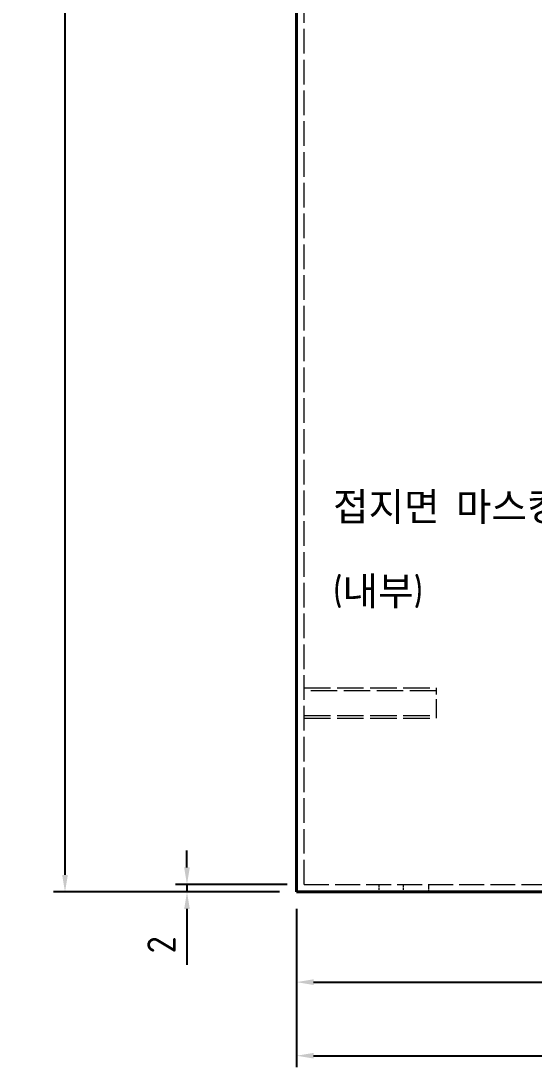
# Model space of a CAD drawing. Header units: millimetres. Extents: x 0 to 2523, y 0 to 1782.
# Drawn here: x 238.7 to 374.6, y 439.7 to 716.6 of the extents above; entities that cross this region are included whole.
import ezdxf

# ---------------------------------------------------------------- set-up
doc = ezdxf.new("R2010")
doc.units = ezdxf.units.MM
doc.header["$LTSCALE"] = 3
doc.linetypes.add('DASHED', pattern=[0.2067, 0.1654, -0.0413])
for name, color, linetype, lineweight in [('가려진 것(ISO)', 2, 'DASHED', 18), ('가시적인 것(ISO)', 3, 'Continuous', 40), ('기호(ISO)', 5, 'Continuous', 25), ('치수(ISO)', 2, 'Continuous', 25)]:
    doc.layers.add(name, color=color, linetype=linetype, lineweight=lineweight)
doc.styles.add('치수 텍스트_PSTEK_POSCO', font='isocp.shx')
doc.dimstyles.new('치수_PSTEK_POSCO', dxfattribs={"dimscale": 3, "dimtxt": 2.5, "dimasz": 1.5, "dimexe": 1, "dimexo": 1.5, "dimgap": 1, "dimtad": 1, "dimrnd": 1e-08, "dimdsep": 46, "dimtxsty": '치수 텍스트_PSTEK_POSCO', "dimcen": 0.09, "dimdle": 10, "dimclrd": 7, "dimclre": 7, "dimclrt": 2, "dimadec": 1, "dimazin": 2, "dimtfac": 1, "dimtmove": 0, "dimatfit": 3, "dimfxl": 0, "dimtolj": 1, "dimlwd": -1, "dimlwe": -1, "dimarcsym": 0})
doc.dimstyles.new('치수_PSTEK_POSCO$7', dxfattribs={"dimscale": 3, "dimtxt": 2.5, "dimasz": 2.5, "dimexe": 1, "dimexo": 1.5, "dimgap": 1, "dimtad": 1, "dimrnd": 1e-08, "dimdsep": 46, "dimtxsty": '치수 텍스트_PSTEK_POSCO', "dimcen": 0.09, "dimdle": 10, "dimclrd": 7, "dimclre": 7, "dimclrt": 2, "dimadec": 1, "dimazin": 2, "dimtfac": 1, "dimtmove": 0, "dimatfit": 3, "dimfxl": 0, "dimtolj": 1, "dimlwd": -1, "dimlwe": -1, "dimarcsym": 0})

# ---------------------------------------------------------------- blocks, each defined once
blk = doc.blocks.new('*D34')
at = {"layer": 'Defpoints', "color": 0, "transparency": 16777216}
for p in [(471.71, 522.57), (311.71, 486.07), (471.71, 462.2)]:
    blk.add_point(p, dxfattribs=at)
at = {"layer": '치수(ISO)', "color": 7, "transparency": 16777216}
for p, q in [((471.71, 518.07), (471.71, 459.2)), ((311.71, 481.57), (311.71, 459.2)), ((316.21, 462.2), (467.21, 462.2))]:
    blk.add_line(p, q, dxfattribs=at)
for points in [[(316.21, 462.95), (316.21, 461.45), (311.71, 462.2)], [(467.21, 462.95), (467.21, 461.45), (471.71, 462.2)]]:
    blk.add_solid(points, dxfattribs=at)
at = {"layer": '치수(ISO)', "color": 2, "transparency": 16777216, "insert": (385.71, 468.95), "char_height": 7.5, "attachment_point": 4, "style": '치수 텍스트_PSTEK_POSCO'}
blk.add_mtext('\\A1;160', dxfattribs=at)
blk = doc.blocks.new('*D35')
at = {"layer": 'Defpoints', "color": 0, "transparency": 16777216}
for p in [(311.71, 486.07), (530.71, 486.07), (530.71, 442.72)]:
    blk.add_point(p, dxfattribs=at)
at = {"layer": '치수(ISO)', "color": 7, "transparency": 16777216}
for p, q in [((311.71, 481.57), (311.71, 439.72)), ((530.71, 481.57), (530.71, 439.72)), ((316.21, 442.72), (526.21, 442.72))]:
    blk.add_line(p, q, dxfattribs=at)
for points in [[(316.21, 443.47), (316.21, 441.97), (311.71, 442.72)], [(526.21, 443.47), (526.21, 441.97), (530.71, 442.72)]]:
    blk.add_solid(points, dxfattribs=at)
at = {"layer": '치수(ISO)', "color": 2, "transparency": 16777216, "insert": (414.85, 449.47), "char_height": 7.5, "attachment_point": 4, "style": '치수 텍스트_PSTEK_POSCO'}
blk.add_mtext('\\A1;219', dxfattribs=at)
blk = doc.blocks.new('*D36')
at = {"layer": 'Defpoints', "color": 0, "transparency": 16777216}
for p in [(282.69, 488.07), (313.71, 488.07), (311.71, 486.07)]:
    blk.add_point(p, dxfattribs=at)
at = {"layer": '치수(ISO)', "color": 7, "transparency": 16777216}
for p, q in [((282.69, 492.57), (282.69, 497.07)), ((309.21, 488.07), (279.69, 488.07)), ((282.69, 488.07), (282.69, 486.07)), ((307.21, 486.07), (279.69, 486.07)), ((282.69, 481.57), (282.69, 466.78))]:
    blk.add_line(p, q, dxfattribs=at)
for points in [[(281.94, 492.57), (283.44, 492.57), (282.69, 488.07)], [(281.94, 481.57), (283.44, 481.57), (282.69, 486.07)]]:
    blk.add_solid(points, dxfattribs=at)
at = {"layer": '치수(ISO)', "color": 2, "transparency": 16777216, "insert": (275.94, 469.78), "char_height": 7.5, "attachment_point": 4, "rotation": 90, "style": '치수 텍스트_PSTEK_POSCO'}
blk.add_mtext('\\A1;2', dxfattribs=at)
blk = doc.blocks.new('*D111')
at = {"layer": 'Defpoints', "color": 0, "transparency": 16777216}
for p in [(311.71, 1166.07), (250.39, 486.07), (311.71, 486.07)]:
    blk.add_point(p, dxfattribs=at)
at = {"layer": '치수(ISO)', "color": 7, "transparency": 16777216}
for p, q in [((307.21, 1166.07), (247.39, 1166.07)), ((250.39, 1161.57), (250.39, 490.57)), ((307.21, 486.07), (247.39, 486.07))]:
    blk.add_line(p, q, dxfattribs=at)
for points in [[(249.64, 1161.57), (251.14, 1161.57), (250.39, 1166.07)], [(249.64, 490.57), (251.14, 490.57), (250.39, 486.07)]]:
    blk.add_solid(points, dxfattribs=at)
at = {"layer": '치수(ISO)', "color": 2, "transparency": 16777216, "insert": (243.64, 839.09), "char_height": 7.5, "attachment_point": 4, "rotation": 90, "style": '치수 텍스트_PSTEK_POSCO'}
blk.add_mtext('\\A1;680', dxfattribs=at)

msp = doc.modelspace()

# ---------------------------------------------------------------- linework, layer by layer
at = {"layer": '가려진 것(ISO)', "ltscale": 13.134298}
msp.add_line((313.7116, 488.0669), (313.7116, 1164.0669), dxfattribs=at)
at = {"layer": '가려진 것(ISO)', "ltscale": 14.110627}
for p, q in [((313.7116, 540.0669), (348.7116, 540.0669)), ((348.7116, 539.3229), (313.7116, 539.3229)), ((313.7116, 532.8109), (348.7116, 532.8109)), ((313.7116, 532.0669), (348.7116, 532.0669))]:
    msp.add_line(p, q, dxfattribs=at)
at = {"layer": '가려진 것(ISO)', "ltscale": 10.132536}
msp.add_line((348.7116, 532.0669), (348.7116, 540.0669), dxfattribs=at)
at = {"layer": '가려진 것(ISO)', "ltscale": 13.251719}
msp.add_line((313.7116, 488.0669), (502.7116, 488.0669), dxfattribs=at)
at = {"layer": '가려진 것(ISO)', "ltscale": 1.269698}
for p, q in [((333.4616, 488.0669), (333.4616, 486.0669)), ((339.9616, 488.0669), (339.9616, 486.0669)), ((346.7116, 486.0669), (346.7116, 488.0669))]:
    msp.add_line(p, q, dxfattribs=at)
at = {"layer": '가시적인 것(ISO)'}
for p, q in [((311.7116, 1166.0669), (311.7116, 486.0669)), ((311.7116, 486.0669), (504.7116, 486.0669))]:
    msp.add_line(p, q, dxfattribs=at)

# ---------------------------------------------------------------- texts
at = {"layer": '기호(ISO)', "color": 2, "insert": (321.3573, 576.4917), "char_height": 7.5, "width": 131.594152, "attachment_point": 4, "line_spacing_factor": 1.78626, "style": '치수 텍스트_PSTEK_POSCO'}
msp.add_mtext('{\\fISOCP|b0|i0;\\H7.5000;접지면 마스킹 처리 할 것.\\P(내부)}', dxfattribs=at)

# ---------------------------------------------------------------- dimensions: what is measured, and where the dimension line sits
at = {"layer": '치수(ISO)', "color": 7}
for base, p1, p2, angle, override, picture, middle in [((250.3946, 486.0669), (311.7116, 1166.0669), (311.7116, 486.0669), 90, {"dimdec": 2, "dimtp": 0, "dimtm": 0, "dimtdec": 2, "dimtofl": 0, "dimatfit": 1}, '*D111', (250.3946, 846.0669)), ((471.7116, 462.2037), (311.7116, 486.0669), (471.7116, 522.5669), 180, {"dimdec": 2, "dimtp": 0, "dimtm": 0, "dimtdec": 2, "dimtofl": 0, "dimatfit": 1}, '*D34', (391.7116, 462.2037)), ((282.6909, 488.0669), (311.7116, 486.0669), (313.7116, 488.0669), 270, {"dimdec": 2, "dimtp": 0, "dimtm": 0, "dimtdec": 2, "dimtofl": 1, "dimatfit": 1}, '*D36', (282.6909, 471.605)), ((530.7116, 442.718), (311.7116, 486.0669), (530.7116, 486.0669), 180, {"dimdec": 2, "dimtp": 0, "dimtm": 0, "dimtdec": 2, "dimtofl": 0, "dimatfit": 1}, '*D35', (421.2116, 442.718))]:
    dim = msp.add_linear_dim(base=base, p1=p1, p2=p2, angle=angle, dimstyle='치수_PSTEK_POSCO', override=override, dxfattribs=at)
    dim.commit()
    dim.dimension.update_dxf_attribs({"geometry": picture, "text_midpoint": middle, "dimtype": 160})

# ---------------------------------------------------------------- leaders
at = {"layer": '기호(ISO)', "color": 7, "annotation_type": 0, "has_hookline": 1, "hookline_direction": 1, "text_width": 115.8273}
msp.add_leader([(468.3332, 536.0669), (463.4515, 576.4917), (455.9515, 576.4917)], dimstyle='치수_PSTEK_POSCO$7', override={"dimtad": 0}, dxfattribs=at)

doc.saveas('drawing.dxf')
